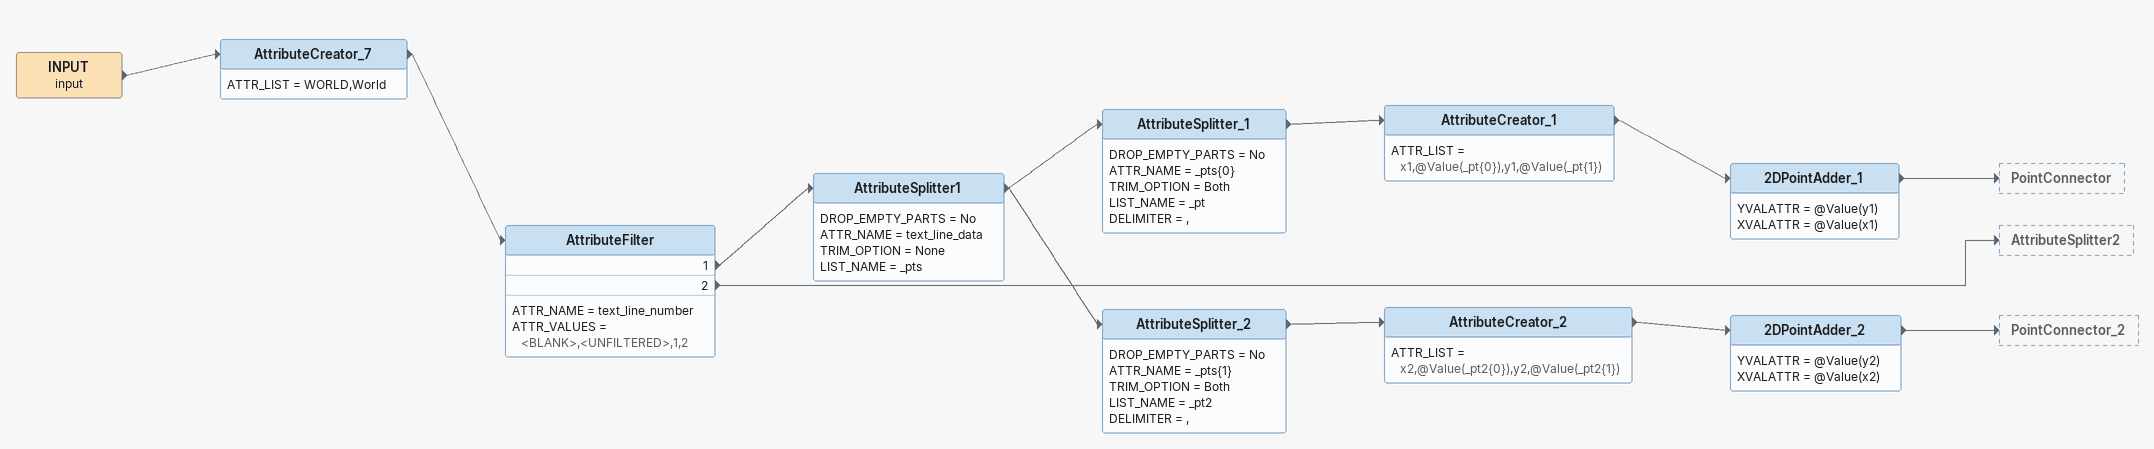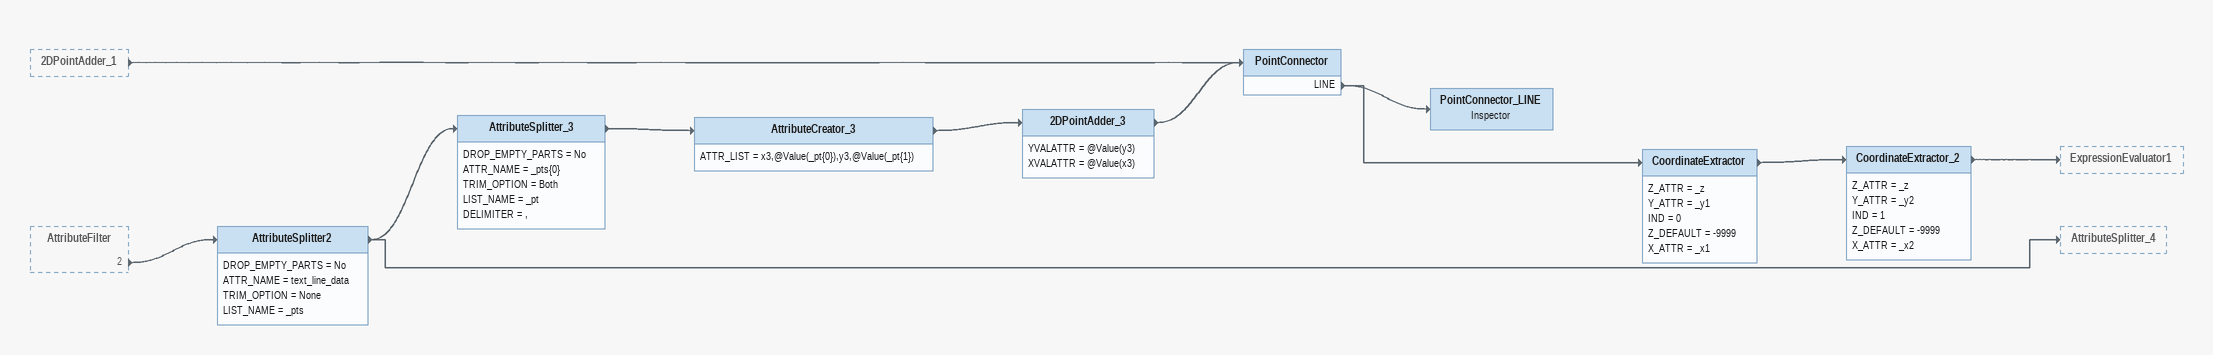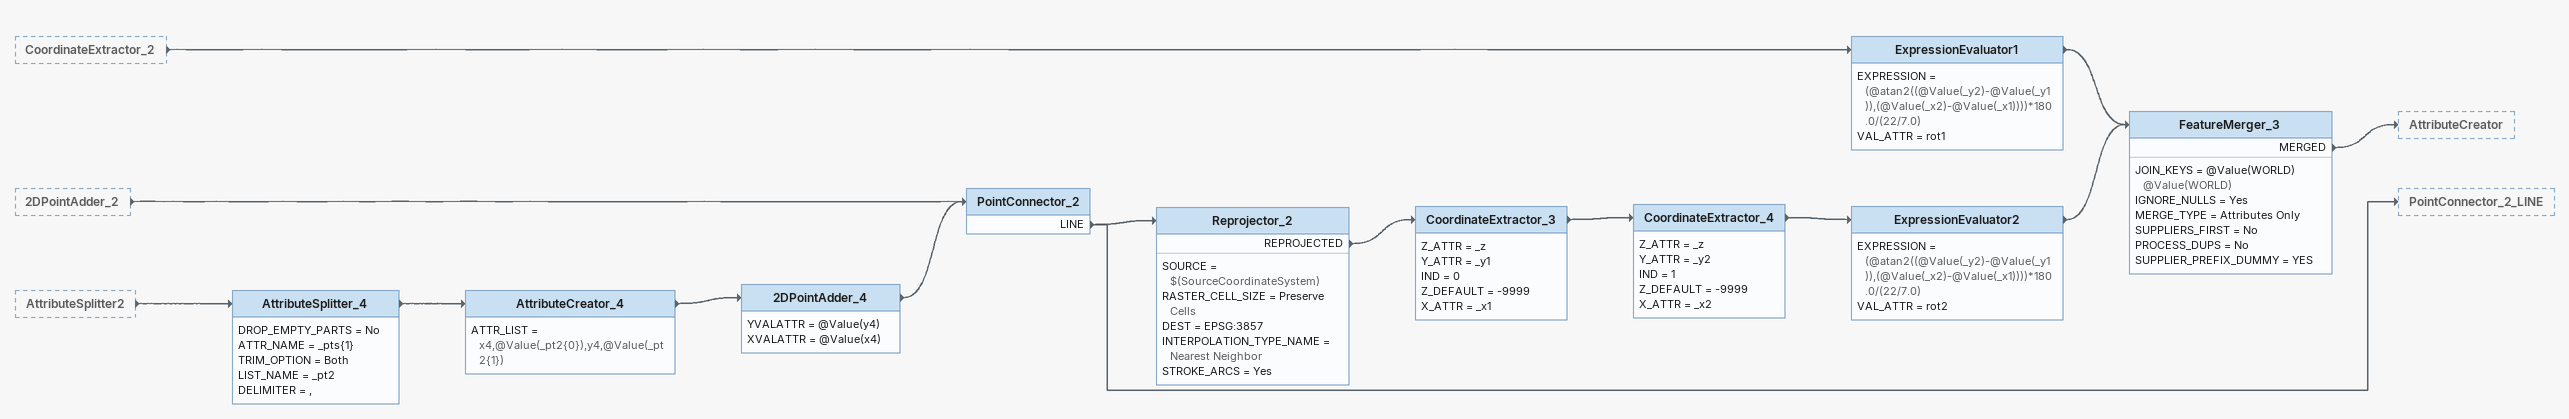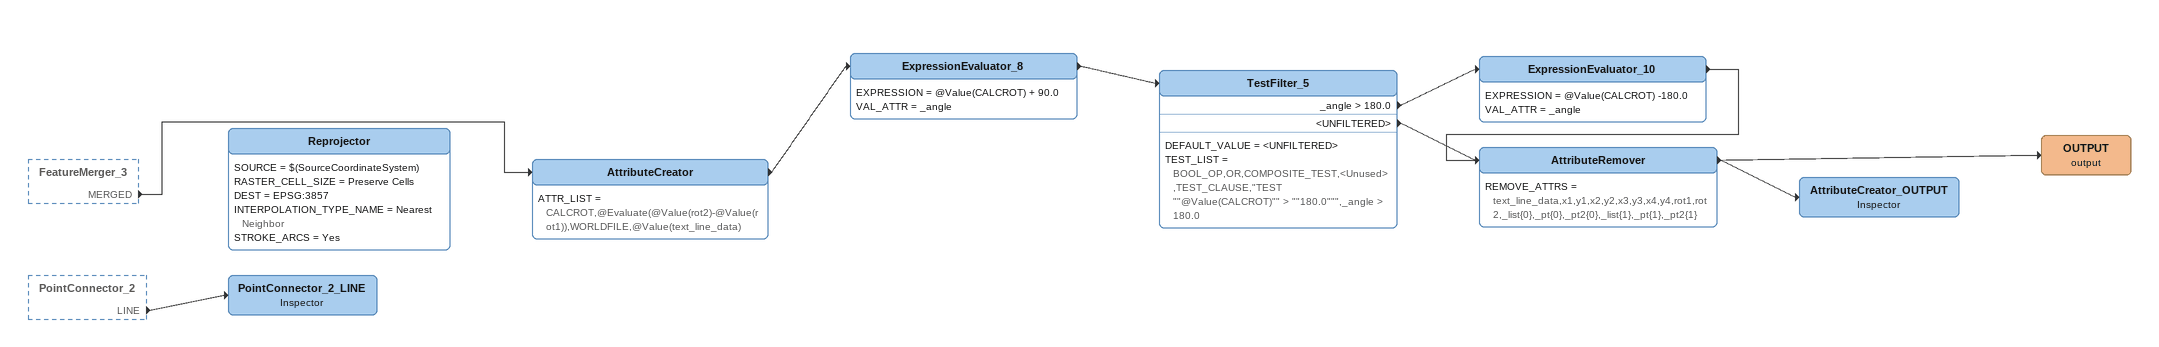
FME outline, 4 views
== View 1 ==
INPUT (input)
    -> AttributeCreator_7
AttributeCreator_7
    ATTR_LIST = WORLD,World
    -> AttributeFilter
AttributeFilter
    ATTR_NAME = text_line_number
    ATTR_VALUES = <BLANK>,<UNFILTERED>,1,2
    1 -> AttributeSplitter1
    2 -> AttributeSplitter2
AttributeSplitter1
    DROP_EMPTY_PARTS = No
    ATTR_NAME = text_line_data
    TRIM_OPTION = None
    LIST_NAME = _pts
    -> AttributeSplitter_1
    -> AttributeSplitter_2
AttributeSplitter_1
    DROP_EMPTY_PARTS = No
    ATTR_NAME = _pts{0}
    TRIM_OPTION = Both
    LIST_NAME = _pt
    DELIMITER = ,
    -> AttributeCreator_1
AttributeCreator_1
    ATTR_LIST = x1,@Value(_pt{0}),y1,@Value(_pt{1})
    -> 2DPointAdder_1
2DPointAdder_1
    YVALATTR = @Value(y1)
    XVALATTR = @Value(x1)
    -> PointConnector
AttributeSplitter_2
    DROP_EMPTY_PARTS = No
    ATTR_NAME = _pts{1}
    TRIM_OPTION = Both
    LIST_NAME = _pt2
    DELIMITER = ,
    -> AttributeCreator_2
AttributeCreator_2
    ATTR_LIST = x2,@Value(_pt2{0}),y2,@Value(_pt2{1})
    -> 2DPointAdder_2
2DPointAdder_2
    YVALATTR = @Value(y2)
    XVALATTR = @Value(x2)
    -> PointConnector_2

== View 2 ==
2DPointAdder_1 [outside]
    -> PointConnector
AttributeFilter [outside]
    2 -> AttributeSplitter2
AttributeSplitter2
    DROP_EMPTY_PARTS = No
    ATTR_NAME = text_line_data
    TRIM_OPTION = None
    LIST_NAME = _pts
    -> AttributeSplitter_4
    -> AttributeSplitter_3
AttributeSplitter_3
    DROP_EMPTY_PARTS = No
    ATTR_NAME = _pts{0}
    TRIM_OPTION = Both
    LIST_NAME = _pt
    DELIMITER = ,
    -> AttributeCreator_3
AttributeCreator_3
    ATTR_LIST = x3,@Value(_pt{0}),y3,@Value(_pt{1})
    -> 2DPointAdder_3
2DPointAdder_3
    YVALATTR = @Value(y3)
    XVALATTR = @Value(x3)
    -> PointConnector
PointConnector
    LINE -> CoordinateExtractor
    LINE -> PointConnector_LINE
PointConnector_LINE: Inspector
CoordinateExtractor
    Z_ATTR = _z
    Y_ATTR = _y1
    IND = 0
    Z_DEFAULT = -9999
    X_ATTR = _x1
    -> CoordinateExtractor_2
CoordinateExtractor_2
    Z_ATTR = _z
    Y_ATTR = _y2
    IND = 1
    Z_DEFAULT = -9999
    X_ATTR = _x2
    -> ExpressionEvaluator1

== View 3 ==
CoordinateExtractor_2 [outside]
    -> ExpressionEvaluator1
2DPointAdder_2 [outside]
    -> PointConnector_2
AttributeSplitter2 [outside]
    -> AttributeSplitter_4
ExpressionEvaluator1
    EXPRESSION = (@atan2((@Value(_y2)-@Value(_y1)),(@Value(_x2)-@Value(_x1))))*180.0/(22/7.0)
    VAL_ATTR = rot1
    -> FeatureMerger_3
AttributeSplitter_4
    DROP_EMPTY_PARTS = No
    ATTR_NAME = _pts{1}
    TRIM_OPTION = Both
    LIST_NAME = _pt2
    DELIMITER = ,
    -> AttributeCreator_4
AttributeCreator_4
    ATTR_LIST = x4,@Value(_pt2{0}),y4,@Value(_pt2{1})
    -> 2DPointAdder_4
2DPointAdder_4
    YVALATTR = @Value(y4)
    XVALATTR = @Value(x4)
    -> PointConnector_2
PointConnector_2
    LINE -> Reprojector_2
    LINE -> PointConnector_2_LINE
Reprojector_2
    SOURCE = $(SourceCoordinateSystem)
    RASTER_CELL_SIZE = Preserve Cells
    DEST = EPSG:3857
    INTERPOLATION_TYPE_NAME = Nearest Neighbor
    STROKE_ARCS = Yes
    REPROJECTED -> CoordinateExtractor_3
CoordinateExtractor_3
    Z_ATTR = _z
    Y_ATTR = _y1
    IND = 0
    Z_DEFAULT = -9999
    X_ATTR = _x1
    -> CoordinateExtractor_4
CoordinateExtractor_4
    Z_ATTR = _z
    Y_ATTR = _y2
    IND = 1
    Z_DEFAULT = -9999
    X_ATTR = _x2
    -> ExpressionEvaluator2
ExpressionEvaluator2
    EXPRESSION = (@atan2((@Value(_y2)-@Value(_y1)),(@Value(_x2)-@Value(_x1))))*180.0/(22/7.0)
    VAL_ATTR = rot2
    -> FeatureMerger_3
FeatureMerger_3
    JOIN_KEYS = @Value(WORLD) @Value(WORLD)
    IGNORE_NULLS = Yes
    MERGE_TYPE = Attributes Only
    SUPPLIERS_FIRST = No
    PROCESS_DUPS = No
    SUPPLIER_PREFIX_DUMMY = YES
    MERGED -> AttributeCreator

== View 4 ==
FeatureMerger_3 [outside]
    MERGED -> AttributeCreator
PointConnector_2 [outside]
    LINE -> PointConnector_2_LINE
AttributeCreator
    ATTR_LIST = CALCROT,@Evaluate(@Value(rot2)-@Value(rot1)),WORLDFILE,@Value(text_line_data)
    -> ExpressionEvaluator_8
ExpressionEvaluator_8
    EXPRESSION = @Value(CALCROT) + 90.0
    VAL_ATTR = _angle
    -> TestFilter_5
TestFilter_5
    DEFAULT_VALUE = <UNFILTERED>
    TEST_LIST = BOOL_OP,OR,COMPOSITE_TEST,<Unused>,TEST_CLAUSE,"TEST ""@Value(CALCROT)"" > ""180.0""",_angle > 180.0
    _angle > 180.0 -> ExpressionEvaluator_10
    <UNFILTERED> -> AttributeRemover
ExpressionEvaluator_10
    EXPRESSION = @Value(CALCROT) -180.0
    VAL_ATTR = _angle
    -> AttributeRemover
AttributeRemover
    REMOVE_ATTRS = text_line_data,x1,y1,x2,y2,x3,y3,x4,y4,rot1,rot2,_list{0},_pt{0},_pt2{0},_list{1},_pt{1},_pt2{1}
    -> OUTPUT (output)
    -> AttributeCreator_OUTPUT
OUTPUT (output)
AttributeCreator_OUTPUT: Inspector
PointConnector_2_LINE: Inspector
Reprojector
    SOURCE = $(SourceCoordinateSystem)
    RASTER_CELL_SIZE = Preserve Cells
    DEST = EPSG:3857
    INTERPOLATION_TYPE_NAME = Nearest Neighbor
    STROKE_ARCS = Yes
